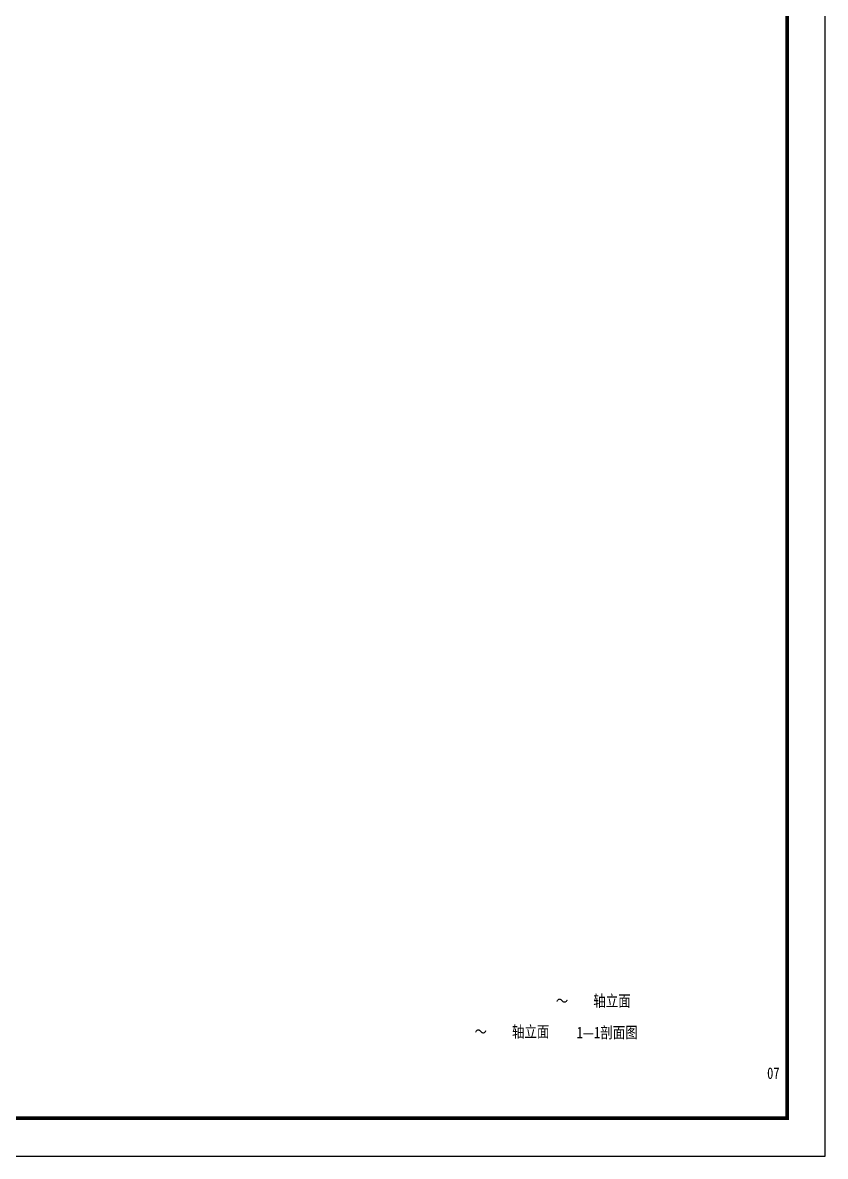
# Model space of a CAD drawing. Extents: x -34815 to 81416, y -425322 to 67478.
# Drawn here: x 60391 to 81416, y -378322 to -348622 of the extents above; entities that cross this region are included whole.
import ezdxf
from ezdxf.enums import TextEntityAlignment as Align

# ---------------------------------------------------------------- set-up
doc = ezdxf.new("R2010")
doc.units = 0
doc.header["$LTSCALE"] = 1000
doc.header["$MEASUREMENT"] = 0
doc.layers.add('PUB_TITLE', color=7, linetype='Continuous')
doc.layers.add('图纸内框线层', color=2, linetype='Continuous', lineweight=25)
doc.styles.add('chtb', font='')
doc.styles.get('chtb').set_extended_font_data('NSimSun')

# ---------------------------------------------------------------- blocks, each defined once
blk = doc.blocks.new('A1100图框')
at = {"layer": 'PUB_TITLE'}
blk.add_lwpolyline([(-2684, 8078), (81416, 8078), (81416, 67478), (-2684, 67478)], close=True, dxfattribs=at)
at = {"layer": 'PUB_TITLE', "const_width": 100}
blk.add_lwpolyline([(-184, 9078), (80416, 9078), (80416, 66478), (-184, 66478)], close=True, dxfattribs=at)

msp = doc.modelspace()

# ---------------------------------------------------------------- block references
msp.add_blockref('A1100图框', (0, -386400))

# ---------------------------------------------------------------- texts
at = {"layer": '图纸内框线层', "color": 0, "style": 'chtb', "width": 0.8}
for s, p in [('    ～    轴立面', (73703, -374399)), ('    ～    轴立面', (71574, -375206)), ('1—1剖面图', (74902, -375228))]:
    msp.add_text(s, height=300, dxfattribs=at).set_placement(p)
msp.add_text('07', height=300, dxfattribs=at).set_placement((80054, -376293), align=Align.CENTER)

doc.saveas('drawing.dxf')
